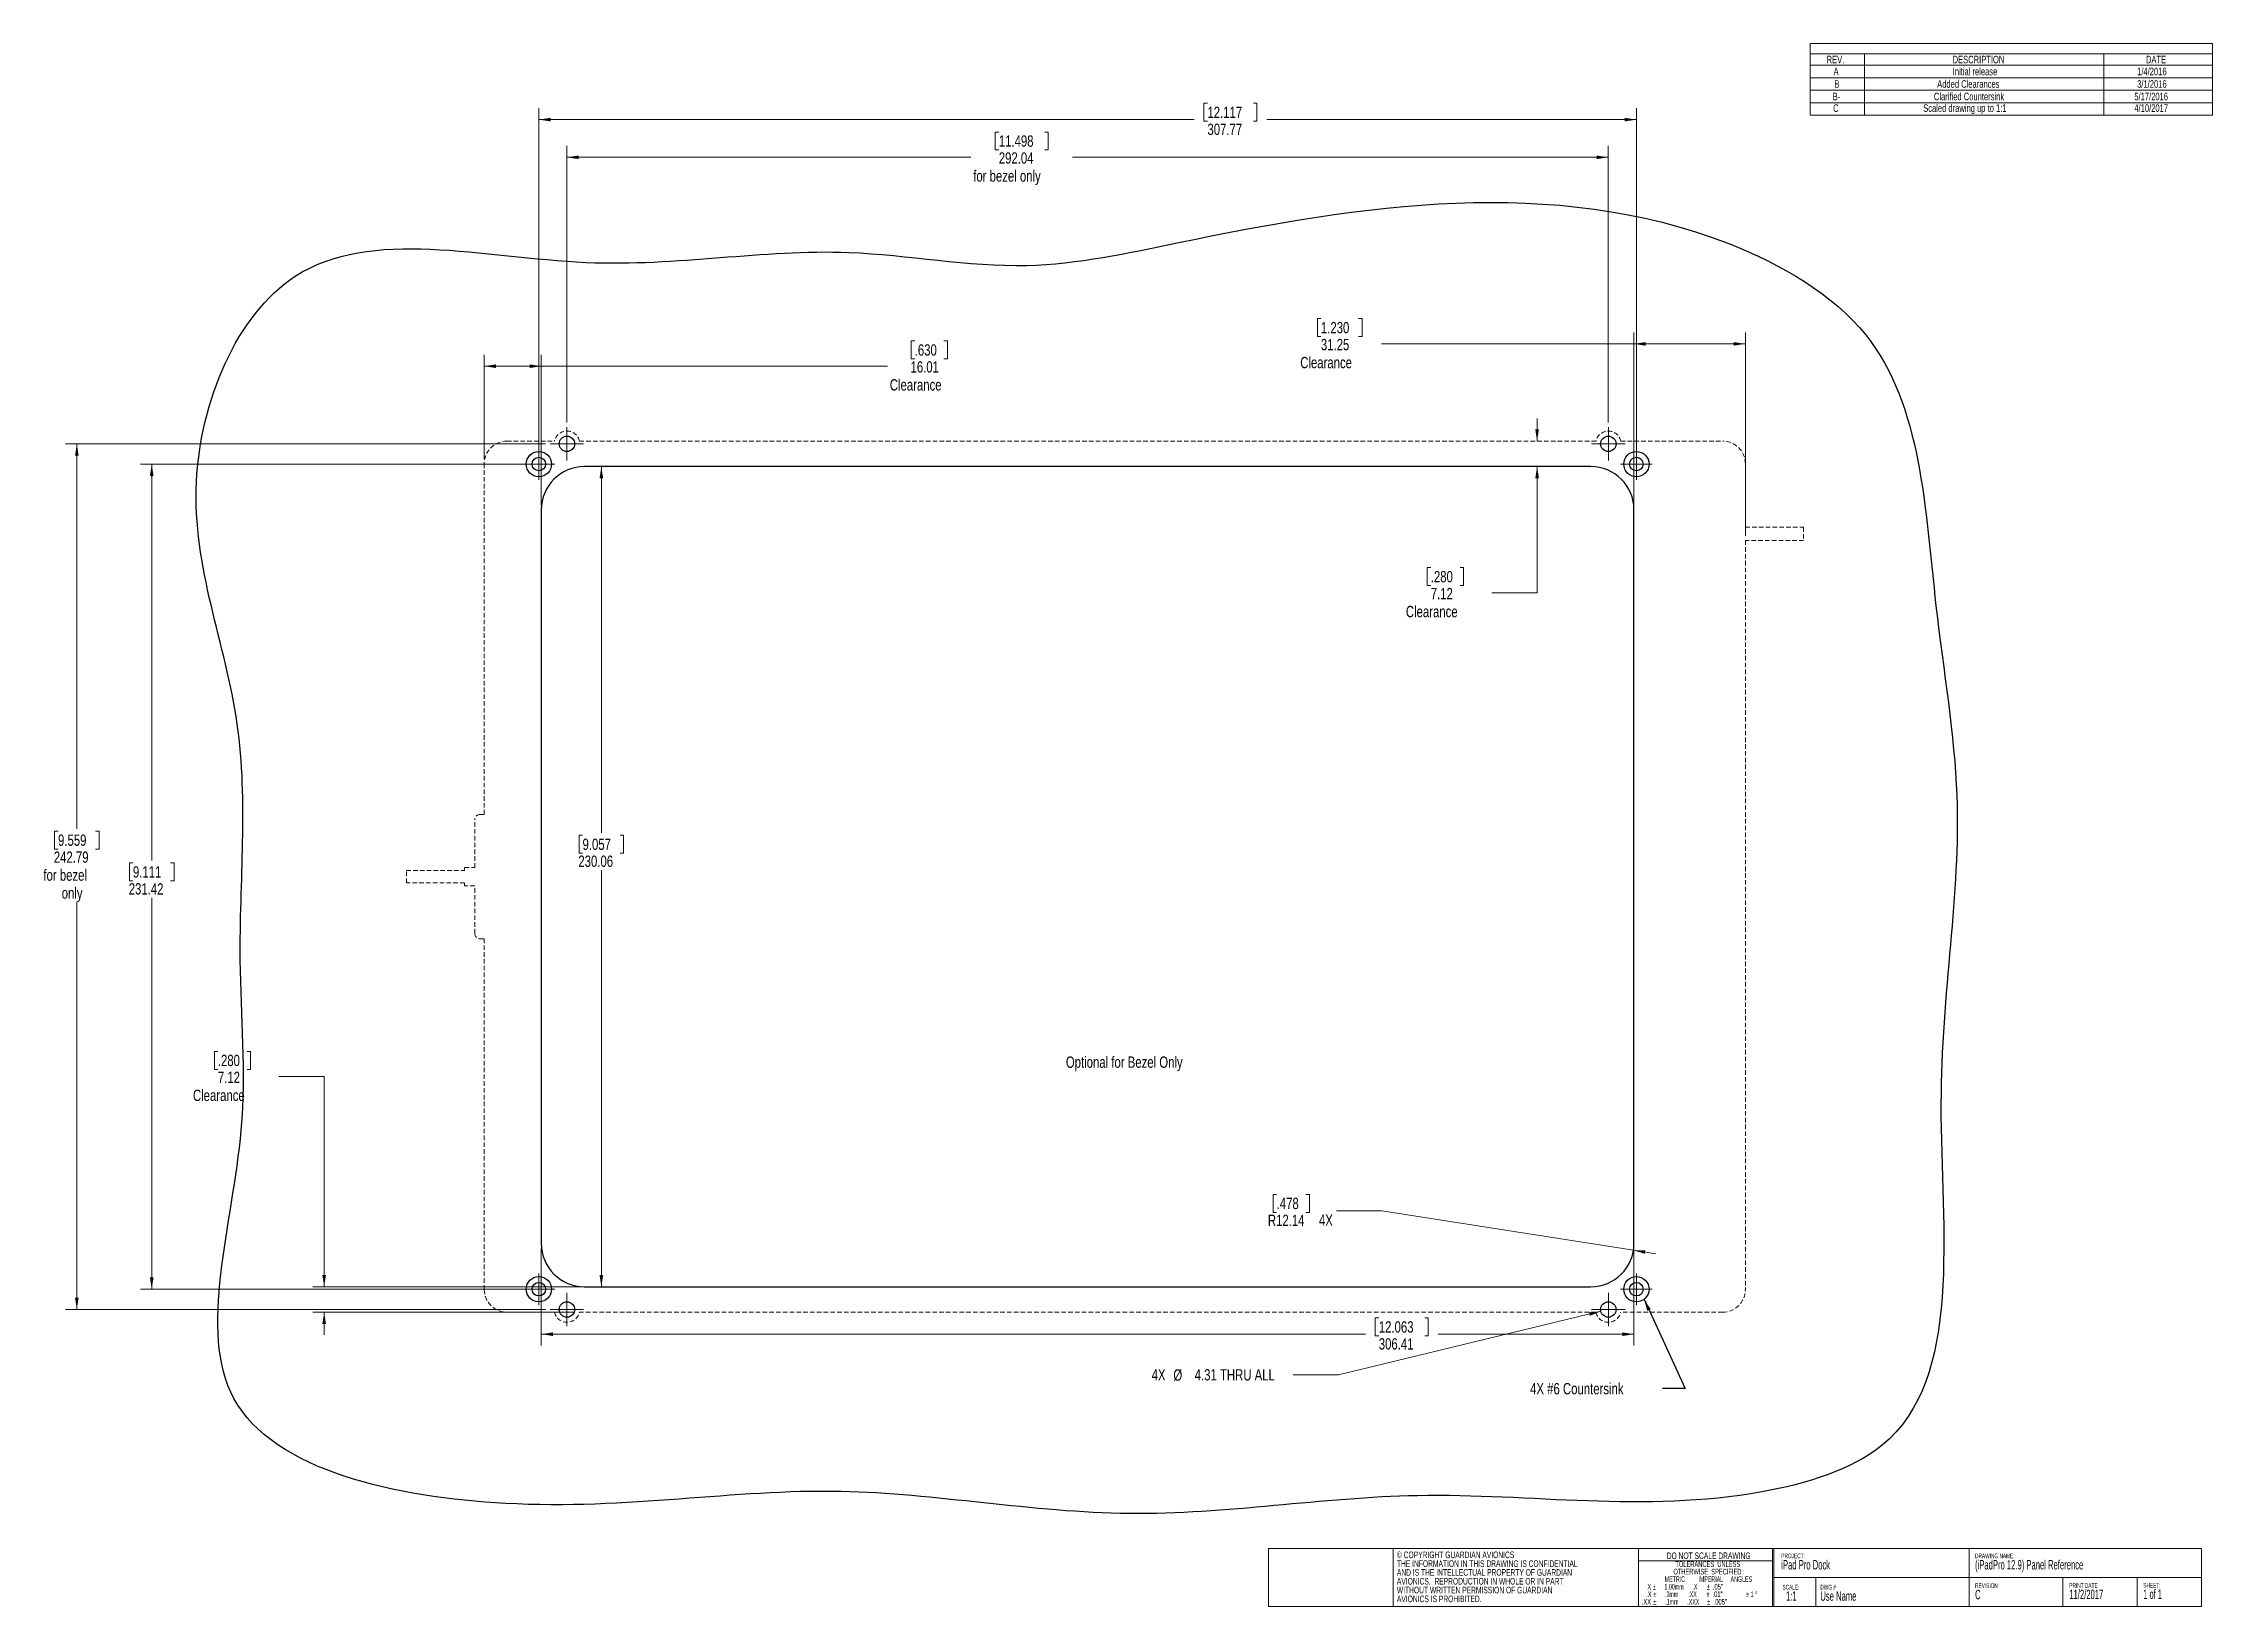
# Model space of a CAD drawing. Header units: millimetres. Extents: x 18 to 627, y 10 to 448.
import ezdxf

# ---------------------------------------------------------------- set-up
doc = ezdxf.new("R2010")
doc.units = ezdxf.units.MM
doc.linetypes.add('HIDDEN', pattern=[1.905, 1.27, -0.635])
doc.styles.add('SLDTEXTSTYLE0', font='TXT', dxfattribs={"width": 0.605})
doc.styles.add('SLDTEXTSTYLE1', font='TXT', dxfattribs={"width": 0.57})
doc.styles.add('SLDTEXTSTYLE2', font='TXT', dxfattribs={"width": 0.561765})
doc.styles.add('SLDTEXTSTYLE3', font='TXT', dxfattribs={"width": 0.56})
doc.styles.add('SLDTEXTSTYLE4', font='TXT', dxfattribs={"width": 0.5525})
doc.styles.add('SLDTEXTSTYLE5', font='TXT', dxfattribs={"width": 0.75})
doc.dimstyles.new('SLDDIMSTYLE0', dxfattribs={"dimtxt": 3.175, "dimasz": 3.302, "dimexe": 0, "dimexo": 0.0625, "dimgap": 0.79375, "dimtad": 0, "dimtih": 1, "dimtoh": 1, "dimrnd": 1e-09, "dimzin": 12, "dimdsep": 46, "dimtxsty": 'SLDTEXTSTYLE5', "dimsah": 1, "dimcen": 0.09, "dimadec": 0, "dimazin": 3, "dimtfac": 1, "dimtofl": 0, "dimtmove": 0, "dimatfit": 3, "dimfxl": 1, "dimfrac": 2, "dimtolj": 1, "dimtzin": 12, "dimarcsym": 0})
doc.dimstyles.new('SLDDIMSTYLE1', dxfattribs={"dimtxt": 3.175, "dimasz": 3.302, "dimexe": 0, "dimexo": 0.0625, "dimgap": 0.79375, "dimtad": 0, "dimtih": 1, "dimtoh": 1, "dimrnd": 1e-09, "dimzin": 12, "dimdsep": 46, "dimtxsty": 'SLDTEXTSTYLE5', "dimsah": 1, "dimcen": 0, "dimadec": 0, "dimazin": 3, "dimtfac": 1, "dimtofl": 0, "dimtmove": 0, "dimatfit": 3, "dimfxl": 1, "dimfrac": 2, "dimtolj": 1, "dimtzin": 12, "dimarcsym": 0})
doc.dimstyles.new('SLDDIMSTYLE2', dxfattribs={"dimtxt": 3.175, "dimasz": 3.302, "dimexe": 0, "dimexo": 0.0625, "dimgap": 0.79375, "dimtad": 0, "dimtih": 1, "dimtoh": 1, "dimrnd": 1e-09, "dimzin": 12, "dimdsep": 46, "dimtxsty": 'SLDTEXTSTYLE5', "dimsah": 1, "dimcen": 0, "dimadec": 0, "dimazin": 3, "dimtfac": 1, "dimtofl": 0, "dimtmove": 1, "dimatfit": 3, "dimfxl": 1, "dimfrac": 2, "dimtolj": 1, "dimtzin": 12, "dimarcsym": 0})
doc.dimstyles.new('SLDDIMSTYLE3', dxfattribs={"dimtxt": 3.175, "dimasz": 3.302, "dimexe": 0, "dimexo": 0.0625, "dimgap": 0.79375, "dimtad": 0, "dimtih": 1, "dimtoh": 1, "dimrnd": 1e-09, "dimzin": 12, "dimdsep": 46, "dimtxsty": 'SLDTEXTSTYLE5', "dimsah": 1, "dimcen": 0.09, "dimadec": 0, "dimazin": 3, "dimtfac": 1, "dimtmove": 0, "dimatfit": 0, "dimfxl": 1, "dimfrac": 2, "dimtolj": 1, "dimtzin": 12, "dimarcsym": 0})
doc.dimstyles.new('SLDDIMSTYLE4', dxfattribs={"dimtxt": 0.18, "dimasz": 3.302, "dimexe": 0, "dimexo": 0.0625, "dimgap": 0, "dimtad": 0, "dimtih": 1, "dimtoh": 1, "dimdec": 0, "dimrnd": 1e-09, "dimzin": 0, "dimdsep": 46, "dimtxsty": 'Standard', "dimsah": 1, "dimcen": 0.09, "dimadec": 0, "dimazin": 0, "dimtfac": 3.302, "dimtdec": 0, "dimtofl": 0, "dimtmove": 0, "dimatfit": 3, "dimfxl": 1, "dimfrac": 2, "dimtolj": 1, "dimtzin": 0, "dimarcsym": 0})

# ---------------------------------------------------------------- blocks, each defined once
blk = doc.blocks.new('SW_NOTE_0')
at = {"color": 0, "linetype": 'Continuous', "lineweight": 0, "attachment_point": 1, "style": 'SLDTEXTSTYLE0'}
for s, insert, char_height in [('PRINT DATE', (0, 1.71), 1.323), ('11/2/2017', (0, -0.12), 2.646)]:
    blk.add_mtext(s, dxfattribs=dict(at, insert=insert, char_height=char_height))
blk = doc.blocks.new('SW_NOTE_1')
at = {"color": 0, "linetype": 'Continuous', "lineweight": 0, "attachment_point": 1, "style": 'SLDTEXTSTYLE0'}
for s, insert, char_height in [('DRAWING NAME:', (0, 1.71), 1.3229), ('(iPadPro 12.9) Panel Reference', (0, -0.12), 2.6458)]:
    blk.add_mtext(s, dxfattribs=dict(at, insert=insert, char_height=char_height))
blk = doc.blocks.new('SW_NOTE_2')
at = {"color": 0, "linetype": 'Continuous', "lineweight": 0, "attachment_point": 1}
for s, insert, char_height, style in [('SHEET:', (0, 1.71), 1.323, 'SLDTEXTSTYLE0'), ('1 of 1', (0, -0.12), 2.646, 'SLDTEXTSTYLE1')]:
    blk.add_mtext(s, dxfattribs=dict(at, insert=insert, char_height=char_height, style=style))
blk = doc.blocks.new('SW_NOTE_3')
at = {"color": 0, "linetype": 'Continuous', "lineweight": 0, "attachment_point": 1, "style": 'SLDTEXTSTYLE0'}
for s, insert, char_height in [('REVISION', (0, 1.71), 1.323), ('C', (0, -0.12), 2.65)]:
    blk.add_mtext(s, dxfattribs=dict(at, insert=insert, char_height=char_height))
blk = doc.blocks.new('SW_NOTE_4')
at = {"color": 0, "linetype": 'Continuous', "lineweight": 0, "attachment_point": 1, "style": 'SLDTEXTSTYLE0'}
for s, insert, char_height in [('DWG #', (0, 1.71), 1.323), ('Use Name', (0, -0.12), 2.646)]:
    blk.add_mtext(s, dxfattribs=dict(at, insert=insert, char_height=char_height))
blk = doc.blocks.new('SW_NOTE_5')
at = {"color": 0, "linetype": 'Continuous', "lineweight": 0, "attachment_point": 2}
for s, insert, char_height, style in [('DO NOT SCALE DRAWING', (15.77, 2.39), 1.8521, 'SLDTEXTSTYLE0'), ('METRIC         IMPERIAL     ANGLES', (15.7, -4.3), 1.5875, 'SLDTEXTSTYLE2'), ('OTHERWISE  SPECIFIED :', (15.87, -2.19), 1.5875, 'SLDTEXTSTYLE0'), ('TOLERANCES  UNLESS', (15.53, -0.07), 1.5875, 'SLDTEXTSTYLE0'), ('.XX', (-1.69, -10.65), 1.587, 'SLDTEXTSTYLE0'), ('.X', (-0.99, -8.54), 1.587, 'SLDTEXTSTYLE0'), ('X', (-0.89, -6.42), 1.59, 'SLDTEXTSTYLE0'), ('%%p', (0.52, -6.42), 1.587, 'SLDTEXTSTYLE0'), ('%%p', (0.66, -10.65), 1.587, 'SLDTEXTSTYLE0'), ('%%p', (0.68, -8.54), 1.587, 'SLDTEXTSTYLE0'), ('1.00mm      .X', (7.99, -6.42), 1.5875, 'SLDTEXTSTYLE3'), ('.3mm       .XX', (7.98, -8.54), 1.5875, 'SLDTEXTSTYLE4'), ('.1mm      .XXX', (8.38, -10.65), 1.5875, 'SLDTEXTSTYLE3'), ('%%p', (15.58, -8.54), 1.587, 'SLDTEXTSTYLE0'), ('%%p', (15.68, -6.42), 1.587, 'SLDTEXTSTYLE0'), ('%%p', (15.75, -10.65), 1.587, 'SLDTEXTSTYLE0'), ('.01"', (18.26, -8.54), 1.587, 'SLDTEXTSTYLE0'), ('.05"', (18.36, -6.42), 1.587, 'SLDTEXTSTYLE0'), ('.005"', (19.03, -10.65), 1.587, 'SLDTEXTSTYLE0'), ('%%p', (26.67, -8.54), 1.587, 'SLDTEXTSTYLE0'), ('1', (27.96, -8.54), 1.59, 'SLDTEXTSTYLE0'), ('%%d', (29.12, -8.54), 1.587, 'SLDTEXTSTYLE0')]:
    blk.add_mtext(s, dxfattribs=dict(at, insert=insert, char_height=char_height, style=style))
blk = doc.blocks.new('SW_NOTE_6')
at = {"color": 0, "linetype": 'Continuous', "lineweight": 0, "attachment_point": 1, "style": 'SLDTEXTSTYLE0'}
for s, insert, char_height in [('SCALE:', (0, 1.71), 1.323), ('1:1', (0.99, -0.12), 2.646)]:
    blk.add_mtext(s, dxfattribs=dict(at, insert=insert, char_height=char_height))
blk = doc.blocks.new('SW_NOTE_7')
at = {"color": 0, "linetype": 'Continuous', "lineweight": 0, "attachment_point": 1, "style": 'SLDTEXTSTYLE0'}
for s, insert, char_height in [('PROJECT:', (0, 1.71), 1.323), ('iPad Pro Dock', (0, -0.12), 2.6458)]:
    blk.add_mtext(s, dxfattribs=dict(at, insert=insert, char_height=char_height))
blk = doc.blocks.new('SW_NOTE_8')
at = {"color": 0, "linetype": 'Continuous', "lineweight": 0, "char_height": 1.8521, "attachment_point": 1, "style": 'SLDTEXTSTYLE0'}
for s, insert in [('© COPYRIGHT GUARDIAN AVIONICS', (0, 2.39)), ('AND IS THE INTELLECTUAL PROPERTY OF GUARDIAN', (0, -2.55)), ('AVIONICS.  REPRODUCTION IN WHOLE OR IN PART', (0, -5.02)), ('THE INFORMATION IN THIS DRAWING IS CONFIDENTIAL', (0, -0.08)), ('AVIONICS IS PROHIBITED.', (0, -9.96)), ('WITHOUT WRITTEN PERMISSION OF GUARDIAN', (0, -7.49))]:
    blk.add_mtext(s, dxfattribs=dict(at, insert=insert))
blk = doc.blocks.new('SW_TABLEANNOTATION_0')
at = {"color": 0, "linetype": 'Continuous', "lineweight": 18}
for p, q in [((0, 0), (0, -20.16)), ((112.87, 0), (0, 0)), ((112.87, -20.16), (112.87, 0)), ((0, -2.95), (112.87, -2.95)), ((15.24, -2.95), (15.24, -6.13)), ((82.39, -2.95), (82.39, -6.13)), ((0, -6.13), (112.87, -6.13)), ((0, -9.63), (112.87, -9.63)), ((15.24, -6.13), (15.24, -20.16)), ((82.39, -6.13), (82.39, -20.16)), ((0, -13.14), (112.87, -13.14)), ((0, -16.65), (112.87, -16.65)), ((0, -20.16), (112.87, -20.16))]:
    blk.add_line(p, q, dxfattribs=at)
at = {"color": 0, "linetype": 'Continuous', "lineweight": 18, "attachment_point": 1, "style": 'SLDTEXTSTYLE5'}
for s, insert, char_height in [('REV.', (4.63, -3.48), 2.117), ('DESCRIPTION', (39.96, -3.48), 2.1167), ('DATE', (94.18, -3.48), 2.117), ('A', (6.58, -6.82), 2.12), ('B', (6.81, -10.33), 2.12), ('Added Clearances', (35.63, -10.33), 2.1167), ('Initial release', (39.99, -6.82), 2.1167), ('3/1/2016', (91.71, -10.33), 2.117), ('1/4/2016', (91.71, -6.82), 2.117), ('B-', (6.34, -13.84), 2.117), ('C', (6.47, -17.09), 2.12), ('Scaled drawing up to 1:1', (31.71, -17.09), 2.1167), ('Clarified Countersink', (34.71, -13.84), 2.1167), ('4/10/2017', (90.92, -17.09), 2.117), ('5/17/2016', (90.92, -13.84), 2.117)]:
    blk.add_mtext(s, dxfattribs=dict(at, insert=insert, char_height=char_height))
blk = doc.blocks.new('_D')
at = {"color": 7, "linetype": 'Continuous', "lineweight": 18}
for p, q in [((158.03, 110.43), (158.03, 83.08)), ((464.44, 110.43), (464.44, 83.08)), ((158.03, 86.26), (389.12, 86.26)), ((392.88, 90.83), (391.91, 90.83)), ((391.91, 90.83), (391.91, 85.79)), ((391.91, 85.79), (392.88, 85.79)), ((405.78, 90.83), (406.75, 90.83)), ((406.75, 85.79), (405.78, 85.79)), ((406.75, 90.83), (406.75, 85.79)), ((464.44, 86.26), (409.53, 86.26))]:
    blk.add_line(p, q, dxfattribs=at)
for points in [[(158.03, 86.26), (161.33, 85.75), (161.33, 86.77)], [(464.44, 86.26), (461.14, 86.77), (461.14, 85.75)]]:
    blk.add_solid(points, dxfattribs=at)
at = {"color": 7, "linetype": 'Continuous', "lineweight": 18, "char_height": 3.175, "attachment_point": 1, "style": 'SLDTEXTSTYLE5'}
for s, insert in [('306.41', (392.88, 85.13)), ('12.063', (392.88, 89.88))]:
    blk.add_mtext(s, dxfattribs=dict(at, insert=insert))
blk = doc.blocks.new('_D_1')
at = {"color": 7, "linetype": 'Continuous', "lineweight": 18}
for p, q in [((174.87, 329.61), (174.87, 226.84)), ((169.59, 226.19), (168.62, 226.19)), ((168.62, 226.19), (168.62, 221.15)), ((180.15, 226.19), (181.11, 226.19)), ((181.11, 226.19), (181.11, 221.15)), ((168.62, 221.15), (169.59, 221.15)), ((181.11, 221.15), (180.15, 221.15)), ((174.87, 99.55), (174.87, 216.4))]:
    blk.add_line(p, q, dxfattribs=at)
for points in [[(174.87, 329.61), (174.36, 326.31), (175.38, 326.31)], [(174.87, 99.55), (175.38, 102.86), (174.36, 102.86)]]:
    blk.add_solid(points, dxfattribs=at)
at = {"color": 7, "linetype": 'Continuous', "lineweight": 18, "char_height": 3.175, "attachment_point": 1, "style": 'SLDTEXTSTYLE5'}
for s, insert in [('9.057', (169.59, 225.25)), ('230.06', (168.42, 220.5))]:
    blk.add_mtext(s, dxfattribs=dict(at, insert=insert))
blk = doc.blocks.new('_D_2')
at = {"color": 7, "linetype": 'Continuous', "lineweight": 18}
for p, q in [((455.16, 92.68), (381.57, 74.85)), ((381.57, 74.85), (368.87, 74.85))]:
    blk.add_line(p, q, dxfattribs=at)
blk.add_solid([(455.16, 92.68), (451.83, 92.4), (452.07, 91.41)], dxfattribs=at)
at = {"color": 7, "linetype": 'Continuous', "lineweight": 18, "char_height": 3.175, "attachment_point": 1, "style": 'SLDTEXTSTYLE5'}
for s, insert in [('4X', (329.18, 76.45)), ('%%c', (335.28, 76.4)), ('4.31 THRU ALL', (341.26, 76.45))]:
    blk.add_mtext(s, dxfattribs=dict(at, insert=insert))
blk = doc.blocks.new('_D_3')
at = {"color": 7, "linetype": 'Continuous', "lineweight": 18}
for p, q in [((364.24, 125.47), (363.28, 125.47)), ((363.28, 125.47), (363.28, 120.43)), ((372.45, 125.47), (373.42, 125.47)), ((373.42, 125.47), (373.42, 120.43)), ((363.28, 120.43), (364.24, 120.43)), ((373.42, 120.43), (372.45, 120.43)), ((393.71, 120.9), (381.01, 120.9)), ((464.29, 109.81), (393.71, 120.9)), ((464.29, 109.81), (470.56, 108.83))]:
    blk.add_line(p, q, dxfattribs=at)
blk.add_solid([(464.29, 109.81), (467.47, 108.8), (467.63, 109.8)], dxfattribs=at)
at = {"color": 7, "linetype": 'Continuous', "lineweight": 18, "char_height": 3.175, "attachment_point": 1, "style": 'SLDTEXTSTYLE5'}
for s, insert in [('.478', (364.24, 124.53)), ('R12.14', (361.78, 119.78)), ('4X', (376.1, 119.83))]:
    blk.add_mtext(s, dxfattribs=dict(at, insert=insert))
blk = doc.blocks.new('_D_4')
at = {"color": 7, "linetype": 'Continuous', "lineweight": 18}
for p, q in [((156.08, 330.29), (45.6, 330.29)), ((48.78, 330.29), (48.78, 219.1)), ((43.5, 218.45), (42.53, 218.45)), ((42.53, 218.45), (42.53, 213.41)), ((42.53, 213.41), (43.5, 213.41)), ((54.06, 218.45), (55.03, 218.45)), ((55.03, 213.41), (54.06, 213.41)), ((55.03, 218.45), (55.03, 213.41)), ((48.78, 98.87), (48.78, 208.66)), ((156.08, 98.87), (45.6, 98.87))]:
    blk.add_line(p, q, dxfattribs=at)
for points in [[(48.78, 330.29), (48.27, 326.99), (49.29, 326.99)], [(48.78, 98.87), (49.29, 102.17), (48.27, 102.17)]]:
    blk.add_solid(points, dxfattribs=at)
at = {"color": 7, "linetype": 'Continuous', "lineweight": 18, "char_height": 3.175, "attachment_point": 1, "style": 'SLDTEXTSTYLE5'}
for s, insert in [('9.111', (43.5, 217.5)), ('231.42', (42.33, 212.75))]:
    blk.add_mtext(s, dxfattribs=dict(at, insert=insert))
blk = doc.blocks.new('_D_5')
at = {"color": 7, "linetype": 'Continuous', "lineweight": 18}
for p, q in [((159.25, 335.98), (24.6, 335.98)), ((27.78, 335.98), (27.78, 227.99)), ((22.5, 227.35), (21.53, 227.35)), ((21.53, 227.35), (21.53, 222.31)), ((33.05, 227.35), (34.02, 227.35)), ((34.02, 227.35), (34.02, 222.31)), ((21.53, 222.31), (22.5, 222.31)), ((34.02, 222.31), (33.05, 222.31)), ((27.78, 93.19), (27.78, 207.48)), ((159.25, 93.19), (24.6, 93.19))]:
    blk.add_line(p, q, dxfattribs=at)
for points in [[(27.78, 335.98), (27.27, 332.68), (28.28, 332.68)], [(27.78, 93.19), (28.28, 96.49), (27.27, 96.49)]]:
    blk.add_solid(points, dxfattribs=at)
at = {"color": 7, "linetype": 'Continuous', "lineweight": 18, "char_height": 3.175, "attachment_point": 1, "style": 'SLDTEXTSTYLE5'}
for s, insert in [('9.559', (22.5, 226.4)), ('242.79', (21.32, 221.65)), ('for bezel', (18.4, 216.61)), ('only', (23.54, 211.57))]:
    blk.add_mtext(s, dxfattribs=dict(at, insert=insert))
blk = doc.blocks.new('_D_6')
at = {"color": 7, "linetype": 'Continuous', "lineweight": 18}
for p, q in [((157.35, 331.56), (157.35, 430.08)), ((157.35, 426.91), (341.08, 426.91)), ((344.83, 431.48), (343.86, 431.48)), ((343.86, 431.48), (343.86, 426.44)), ((343.86, 426.44), (344.83, 426.44)), ((357.74, 431.48), (358.7, 431.48)), ((358.7, 426.44), (357.74, 426.44)), ((358.7, 431.48), (358.7, 426.44)), ((465.12, 426.91), (361.49, 426.91)), ((465.12, 331.56), (465.12, 430.08))]:
    blk.add_line(p, q, dxfattribs=at)
for points in [[(157.35, 426.91), (160.65, 426.4), (160.65, 427.42)], [(465.12, 426.91), (461.82, 427.42), (461.82, 426.4)]]:
    blk.add_solid(points, dxfattribs=at)
at = {"color": 7, "linetype": 'Continuous', "lineweight": 18, "char_height": 3.175, "attachment_point": 1, "style": 'SLDTEXTSTYLE5'}
for s, insert in [('307.77', (344.83, 425.78)), ('12.117', (344.83, 430.53))]:
    blk.add_mtext(s, dxfattribs=dict(at, insert=insert))
blk = doc.blocks.new('_D_7')
at = {"color": 7, "linetype": 'Continuous', "lineweight": 18}
for p, q in [((286.32, 423.43), (285.35, 423.43)), ((285.35, 423.43), (285.35, 418.39)), ((299.22, 423.43), (300.19, 423.43)), ((300.19, 423.43), (300.19, 418.39)), ((165.21, 341.94), (165.21, 419.51)), ((165.21, 416.33), (278.51, 416.33)), ((285.35, 418.39), (286.32, 418.39)), ((300.19, 418.39), (299.22, 418.39)), ((457.25, 416.33), (307.03, 416.33)), ((457.25, 341.94), (457.25, 419.51))]:
    blk.add_line(p, q, dxfattribs=at)
for points in [[(165.21, 416.33), (168.52, 415.83), (168.52, 416.84)], [(457.25, 416.33), (453.95, 416.84), (453.95, 415.83)]]:
    blk.add_solid(points, dxfattribs=at)
at = {"color": 7, "linetype": 'Continuous', "lineweight": 18, "char_height": 3.175, "attachment_point": 1, "style": 'SLDTEXTSTYLE5'}
for s, insert in [('11.498', (286.32, 422.48)), ('292.04', (286.32, 417.73)), ('for bezel only', (279.15, 412.69))]:
    blk.add_mtext(s, dxfattribs=dict(at, insert=insert))
blk = doc.blocks.new('_D_8')
at = {"color": 7, "linetype": 'Continuous', "lineweight": 18}
for p, q in [((376.65, 371.1), (375.69, 371.1)), ((375.69, 371.1), (375.69, 366.06)), ((387.21, 371.1), (388.18, 371.1)), ((388.18, 371.1), (388.18, 366.06)), ((375.69, 366.06), (376.65, 366.06)), ((388.18, 366.06), (387.21, 366.06)), ((464.44, 318.74), (464.44, 367.18)), ((495.69, 310.13), (495.69, 367.18)), ((464.44, 364.01), (393.66, 364.01)), ((495.69, 364.01), (464.44, 364.01))]:
    blk.add_line(p, q, dxfattribs=at)
for points in [[(464.44, 364.01), (467.74, 363.5), (467.74, 364.51)], [(495.69, 364.01), (492.38, 364.51), (492.38, 363.5)]]:
    blk.add_solid(points, dxfattribs=at)
at = {"color": 7, "linetype": 'Continuous', "lineweight": 18, "char_height": 3.175, "attachment_point": 1, "style": 'SLDTEXTSTYLE5'}
for s, insert in [('31.25', (376.65, 365.4)), ('1.230', (376.65, 370.15)), ('Clearance', (370.85, 360.36))]:
    blk.add_mtext(s, dxfattribs=dict(at, insert=insert))
blk = doc.blocks.new('_D_9')
at = {"color": 7, "linetype": 'Continuous', "lineweight": 18}
for p, q in [((142.02, 331.65), (142.02, 360.92)), ((158.03, 318.74), (158.03, 360.92)), ((262.74, 364.84), (261.77, 364.84)), ((261.77, 364.84), (261.77, 359.8)), ((261.77, 359.8), (262.74, 359.8)), ((270.95, 364.84), (271.92, 364.84)), ((271.92, 359.8), (270.95, 359.8)), ((271.92, 364.84), (271.92, 359.8)), ((142.02, 357.75), (158.03, 357.75)), ((158.03, 357.75), (255.12, 357.75))]:
    blk.add_line(p, q, dxfattribs=at)
for points in [[(142.02, 357.75), (145.32, 357.24), (145.32, 358.25)], [(158.03, 357.75), (154.73, 358.25), (154.73, 357.24)]]:
    blk.add_solid(points, dxfattribs=at)
at = {"color": 7, "linetype": 'Continuous', "lineweight": 18, "char_height": 3.175, "attachment_point": 1, "style": 'SLDTEXTSTYLE5'}
for s, insert in [('16.01', (261.57, 359.14)), ('.630', (262.74, 363.89)), ('Clearance', (255.76, 354.1))]:
    blk.add_mtext(s, dxfattribs=dict(at, insert=insert))
blk = doc.blocks.new('_D_10')
at = {"color": 7, "linetype": 'Continuous', "lineweight": 18}
for p, q in [((67.32, 165.58), (66.35, 165.58)), ((66.35, 165.58), (66.35, 160.54)), ((75.53, 165.58), (76.49, 165.58)), ((76.49, 165.58), (76.49, 160.54)), ((66.35, 160.54), (67.32, 160.54)), ((76.49, 160.54), (75.53, 160.54)), ((84.44, 158.49), (97.14, 158.49)), ((97.14, 158.49), (97.14, 99.55)), ((168.9, 99.55), (93.96, 99.55)), ((167.45, 92.44), (93.96, 92.44)), ((97.14, 92.44), (97.14, 86.09))]:
    blk.add_line(p, q, dxfattribs=at)
for points in [[(97.14, 99.55), (97.64, 102.86), (96.63, 102.86)], [(97.14, 92.44), (96.63, 89.13), (97.64, 89.13)]]:
    blk.add_solid(points, dxfattribs=at)
at = {"color": 7, "linetype": 'Continuous', "lineweight": 18, "char_height": 3.175, "attachment_point": 1, "style": 'SLDTEXTSTYLE5'}
for s, insert in [('.280', (67.32, 164.63)), ('7.12', (67.32, 159.88)), ('Clearance', (60.34, 154.84))]:
    blk.add_mtext(s, dxfattribs=dict(at, insert=insert))
blk = doc.blocks.new('_D_11')
at = {"color": 7, "linetype": 'Continuous', "lineweight": 18}
for p, q in [((437.28, 336.73), (437.28, 343.08)), ((437.28, 294.16), (437.28, 329.61)), ((407.46, 301.25), (406.49, 301.25)), ((406.49, 301.25), (406.49, 296.21)), ((415.67, 301.25), (416.64, 301.25)), ((416.64, 301.25), (416.64, 296.21)), ((406.49, 296.21), (407.46, 296.21)), ((416.64, 296.21), (415.67, 296.21)), ((424.58, 294.16), (437.28, 294.16))]:
    blk.add_line(p, q, dxfattribs=at)
for points in [[(437.28, 336.73), (437.79, 340.03), (436.77, 340.03)], [(437.28, 329.61), (436.77, 326.31), (437.79, 326.31)]]:
    blk.add_solid(points, dxfattribs=at)
at = {"color": 7, "linetype": 'Continuous', "lineweight": 18, "char_height": 3.175, "attachment_point": 1, "style": 'SLDTEXTSTYLE5'}
for s, insert in [('.280', (407.46, 300.31)), ('7.12', (407.46, 295.56)), ('Clearance', (400.48, 290.52))]:
    blk.add_mtext(s, dxfattribs=dict(at, insert=insert))
blk = doc.blocks.new('SW_CENTERMARKSYMBOL_0')
at = {"color": 0, "linetype": 'Continuous', "lineweight": 0}
for p, q in [((-2.54, 0), (-4.43865, 0)), ((0, 0), (-2.54, 0)), ((0, 2.54), (0, 4.43865)), ((0, 0), (0, 2.54)), ((0, 0), (0, -2.54)), ((0, 0), (2.54, 0)), ((2.54, 0), (4.43865, 0)), ((0, -2.54), (0, -4.43865))]:
    blk.add_line(p, q, dxfattribs=at)
blk = doc.blocks.new('SW_CENTERMARKSYMBOL_1')
at = {"color": 0, "linetype": 'Continuous', "lineweight": 0}
for p, q in [((-2.54, 0), (-4.43865, 0)), ((0, 0), (-2.54, 0)), ((0, 2.54), (0, 4.43865)), ((0, 0), (0, 2.54)), ((0, 0), (0, -2.54)), ((0, 0), (2.54, 0)), ((2.54, 0), (4.43865, 0)), ((0, -2.54), (0, -4.43865))]:
    blk.add_line(p, q, dxfattribs=at)
blk = doc.blocks.new('SW_CENTERMARKSYMBOL_2')
at = {"color": 0, "linetype": 'Continuous', "lineweight": 0}
for p, q in [((-2.54, 0), (-4.43865, 0)), ((0, 0), (-2.54, 0)), ((0, 2.54), (0, 4.43865)), ((0, 0), (0, 2.54)), ((0, 0), (0, -2.54)), ((0, 0), (2.54, 0)), ((2.54, 0), (4.43865, 0)), ((0, -2.54), (0, -4.43865))]:
    blk.add_line(p, q, dxfattribs=at)
blk = doc.blocks.new('SW_CENTERMARKSYMBOL_3')
at = {"color": 0, "linetype": 'Continuous', "lineweight": 0}
for p, q in [((-2.54, 0), (-4.43865, 0)), ((0, 0), (-2.54, 0)), ((0, 2.54), (0, 4.43865)), ((0, 0), (0, 2.54)), ((0, 0), (0, -2.54)), ((0, 0), (2.54, 0)), ((2.54, 0), (4.43865, 0)), ((0, -2.54), (0, -4.43865))]:
    blk.add_line(p, q, dxfattribs=at)
blk = doc.blocks.new('SW_CENTERMARKSYMBOL_4')
at = {"color": 0, "linetype": 'Continuous', "lineweight": 0}
for p, q in [((-2.54, 0), (-4.69265, 0)), ((0, 0), (-2.54, 0)), ((0, 2.54), (0, 4.69265)), ((0, 0), (0, 2.54)), ((0, 0), (0, -2.54)), ((0, 0), (2.54, 0)), ((2.54, 0), (4.69265, 0)), ((0, -2.54), (0, -4.69265))]:
    blk.add_line(p, q, dxfattribs=at)
blk = doc.blocks.new('SW_CENTERMARKSYMBOL_5')
at = {"color": 0, "linetype": 'Continuous', "lineweight": 0}
for p, q in [((-2.54, 0), (-4.69265, 0)), ((0, 0), (-2.54, 0)), ((0, 2.54), (0, 4.69265)), ((0, 0), (0, 2.54)), ((0, 0), (0, -2.54)), ((0, 0), (2.54, 0)), ((2.54, 0), (4.69265, 0)), ((0, -2.54), (0, -4.69265))]:
    blk.add_line(p, q, dxfattribs=at)
blk = doc.blocks.new('SW_CENTERMARKSYMBOL_6')
at = {"color": 0, "linetype": 'Continuous', "lineweight": 0}
for p, q in [((-2.54, 0), (-4.69265, 0)), ((0, 0), (-2.54, 0)), ((0, 2.54), (0, 4.69265)), ((0, 0), (0, 2.54)), ((0, 0), (0, -2.54)), ((0, 0), (2.54, 0)), ((2.54, 0), (4.69265, 0)), ((0, -2.54), (0, -4.69265))]:
    blk.add_line(p, q, dxfattribs=at)
blk = doc.blocks.new('SW_CENTERMARKSYMBOL_7')
at = {"color": 0, "linetype": 'Continuous', "lineweight": 0}
for p, q in [((-2.54, 0), (-4.69265, 0)), ((0, 0), (-2.54, 0)), ((0, 2.54), (0, 4.69265)), ((0, 0), (0, 2.54)), ((0, 0), (0, -2.54)), ((0, 0), (2.54, 0)), ((2.54, 0), (4.69265, 0)), ((0, -2.54), (0, -4.69265))]:
    blk.add_line(p, q, dxfattribs=at)

msp = doc.modelspace()

# ---------------------------------------------------------------- linework, layer by layer
at = {"color": 7, "linetype": 'HIDDEN', "lineweight": 18}
for p, q in [((148.371, 336.729), (161.704, 336.729)), ((168.724, 336.729), (453.744, 336.729)), ((460.764, 336.729), (489.337, 336.729)), ((142.022, 232.035), (142.022, 330.38)), ((495.686, 330.38), (495.686, 312.573)), ((495.686, 312.573), (512.009, 312.573)), ((512.009, 312.573), (512.009, 308.863)), ((512.009, 308.863), (495.686, 308.863)), ((495.686, 308.863), (495.686, 98.786)), ((140.87, 232.035), (142.022, 232.035)), ((139.372, 217.123), (139.372, 230.532)), ((120.196, 212.833), (120.196, 216.333)), ((120.196, 216.333), (136.519, 216.333)), ((136.519, 216.333), (136.519, 217.123)), ((136.519, 217.123), (139.372, 217.123)), ((136.519, 212.833), (120.196, 212.833)), ((136.519, 212.043), (136.519, 212.833)), ((139.372, 212.043), (136.519, 212.043)), ((139.372, 198.633), (139.372, 212.043)), ((142.022, 197.13), (140.87, 197.13)), ((142.022, 98.786), (142.022, 197.13)), ((161.704, 92.437), (148.371, 92.437)), ((453.744, 92.437), (168.724, 92.437)), ((489.337, 92.437), (460.764, 92.437))]:
    msp.add_line(p, q, dxfattribs=at)
at = {"color": 7, "linetype": 'Continuous', "lineweight": 25}
for p, q in [((452.294, 329.611), (170.174, 329.611)), ((158.03, 317.467), (158.03, 111.699)), ((464.438, 111.699), (464.438, 317.467)), ((170.174, 99.555), (452.294, 99.555))]:
    msp.add_line(p, q, dxfattribs=at)
at = {"color": 7, "linetype": 'Continuous', "lineweight": 18}
for p, q in [((361.99, 26.112), (361.99, 9.853)), ((361.99, 26.112), (623.61, 26.112)), ((396.942, 26.112), (396.942, 9.853)), ((465.68, 26.112), (465.68, 9.853)), ((503.279, 26.112), (503.279, 9.853)), ((503.676, 26.112), (503.676, 9.853)), ((558.409, 26.112), (558.409, 17.983)), ((623.61, 9.853), (623.61, 26.112)), ((503.279, 22.741), (465.68, 22.741)), ((503.676, 17.983), (532.195, 17.983)), ((515.413, 17.983), (515.413, 9.853)), ((532.195, 17.983), (623.61, 17.983)), ((558.409, 9.853), (558.409, 17.983)), ((584.745, 17.983), (584.745, 9.853)), ((605.544, 17.983), (605.544, 9.853)), ((623.61, 9.853), (361.99, 9.853))]:
    msp.add_line(p, q, dxfattribs=at)
at = {"color": 7, "linetype": 'Continuous', "lineweight": 25}
for centre, radius in [((165.214, 335.978), 2.153), ((457.254, 335.978), 2.153), ((157.347, 330.294), 3.543), ((157.347, 330.294), 1.899), ((465.121, 330.294), 3.543), ((465.121, 330.294), 1.899), ((157.347, 98.872), 3.543), ((157.347, 98.872), 1.899), ((465.121, 98.872), 3.543), ((465.121, 98.872), 1.899), ((165.214, 93.188), 2.153), ((457.254, 93.188), 2.153)]:
    msp.add_circle(centre, radius, dxfattribs=at)
at = {"color": 7, "linetype": 'HIDDEN', "lineweight": 18}
for centre, start, end in [((165.214, 335.978), 12.077147, 167.922853), ((457.254, 335.978), 12.077147, 167.922853), ((165.214, 93.188), 192.077147, 347.922853), ((457.254, 93.188), 192.077147, 347.922853)]:
    msp.add_arc(centre, 3.589, start, end, dxfattribs=at)
at = {"color": 7, "linetype": 'Continuous', "lineweight": 25}
for centre, start, end in [((170.174, 317.467), 90, 180), ((452.294, 317.467), 0, 90), ((170.174, 111.699), 180, 270), ((452.294, 111.699), 270, 0)]:
    msp.add_arc(centre, 12.144, start, end, dxfattribs=at)
at = {"color": 7, "linetype": 'HIDDEN', "lineweight": 18}
for centre, major_axis, ratio, start_param, end_param in [((148.373, 330.378), (-4.491, 4.491), 0.9996955, 5.4979394, 7.0684312), ((489.335, 330.378), (4.491, 4.491), 0.9996955, 5.4979394, 7.0684312), ((140.872, 230.53), (-0.295, 1.477), 0.9960441, 6.0870179, 7.6562931), ((140.872, 198.636), (0.295, 1.477), 0.9960441, 1.7684848, 3.3377601), ((148.373, 98.788), (-4.491, -4.491), 0.9996955, 5.4979394, 7.0684312), ((489.335, 98.788), (4.491, -4.491), 0.9996955, 5.4979394, 7.0684312)]:
    msp.add_ellipse(centre, major_axis=major_axis, ratio=ratio, start_param=start_param, end_param=end_param, dxfattribs=at)
at = {"color": 7, "linetype": 'Continuous', "lineweight": 25}
msp.add_open_spline([(294.182, 386.033), (277.632, 385.642), (235.936, 393.941), (170.528, 380.318), (85.312, 403.513), (51.542, 321.172), (78.504, 259.368), (71.572, 196.638), (77.856, 136.109), (50.818, 54.576), (157.908, 31.891), (236.459, 47.798), (323.125, 30.892), (409.191, 46.187), (478.86, 33.98), (559.474, 58.483), (544.552, 152.205), (559.374, 226.131), (546.673, 297.711), (544.646, 364.012), (457.743, 413.944), (372.854, 400.647), (308.45, 386.37), (294.182, 386.033)], degree=3, knots=[0, 0, 0, 0, 0.0320862, 0.0794971, 0.1319448, 0.1729668, 0.2172306, 0.2597841, 0.2903563, 0.3387163, 0.391146, 0.4516123, 0.5036995, 0.555646, 0.617685, 0.6408922, 0.7031956, 0.7588703, 0.7932234, 0.8436438, 0.8732957, 0.972339, 1, 1, 1, 1], dxfattribs=at)

# ---------------------------------------------------------------- block references
at = {"color": 7, "linetype": 'Continuous', "lineweight": 18}
msp.add_blockref('SW_TABLEANNOTATION_0', (513.839, 448.288), dxfattribs=at)
at = {"color": 7, "linetype": 'Continuous', "lineweight": 0}
for name, p in [('SW_CENTERMARKSYMBOL_6', (165.214, 335.978)), ('SW_CENTERMARKSYMBOL_5', (457.254, 335.978)), ('SW_CENTERMARKSYMBOL_0', (157.347, 330.294)), ('SW_CENTERMARKSYMBOL_3', (465.121, 330.294)), ('SW_CENTERMARKSYMBOL_1', (157.347, 98.872)), ('SW_CENTERMARKSYMBOL_7', (165.214, 93.188)), ('SW_CENTERMARKSYMBOL_4', (457.254, 93.188)), ('SW_CENTERMARKSYMBOL_2', (465.121, 98.872)), ('SW_NOTE_8', (397.966, 22.915)), ('SW_NOTE_5', (469.621, 22.65)), ('SW_NOTE_7', (505.757, 23.035)), ('SW_NOTE_1', (560.101, 23.035)), ('SW_NOTE_6', (506.092, 14.262)), ('SW_NOTE_4', (516.704, 14.262)), ('SW_NOTE_3', (560.101, 14.676)), ('SW_NOTE_0', (586.53, 14.731)), ('SW_NOTE_2', (607.276, 14.782))]:
    msp.add_blockref(name, p, dxfattribs=at)

# ---------------------------------------------------------------- texts
at = {"color": 7, "linetype": 'Continuous', "lineweight": 0, "char_height": 3.175, "attachment_point": 1, "style": 'SLDTEXTSTYLE5'}
for s, insert in [('Optional for Bezel Only', (305.133, 164.149)), ('4X #6 Countersink', (435.32, 72.567))]:
    msp.add_mtext(s, dxfattribs=dict(at, insert=insert))

# ---------------------------------------------------------------- dimensions: what is measured, and where the dimension line sits
at = {"color": 7, "linetype": 'Continuous', "lineweight": 18}
for base, p1, p2, picture, middle in [((465.121, 426.908), (157.347, 330.294), (465.121, 330.294), '_D_6', (351.284, 426.908)), ((464.438, 86.257), (158.03, 111.699), (464.438, 111.699), '_D', (399.327, 86.257))]:
    dim = msp.add_linear_dim(base=base, p1=p1, p2=p2, dimstyle='SLDDIMSTYLE0', dxfattribs=at)
    dim.commit()
    dim.dimension.update_dxf_attribs({"geometry": picture, "text_midpoint": middle, "dimtype": 160})
for base, p1, p2, text, picture, middle in [((457.254, 416.335), (165.214, 340.67), (457.254, 340.67), '<>\\Pfor bezel only', '_D_7', (292.768, 416.335)), ((495.686, 364.005), (464.438, 317.467), (495.686, 308.863), '<>\\PClearance', '_D_8', (381.932, 364.005)), ((158.03, 357.745), (142.022, 330.38), (158.03, 317.467), '<>\\PClearance', '_D_9', (266.847, 357.745))]:
    dim = msp.add_linear_dim(base=base, p1=p1, p2=p2, text=text, dimstyle='SLDDIMSTYLE0', dxfattribs=at)
    dim.commit()
    dim.dimension.update_dxf_attribs({"geometry": picture, "text_midpoint": middle, "dimtype": 160})
for base, p1, p2, text, dimstyle, picture, middle in [((437.278, 329.611), (453.744, 336.729), (452.294, 329.611), '<>\\PClearance', 'SLDDIMSTYLE3', '_D_11', (437.278, 294.161)), ((27.776, 335.978), (160.521, 93.188), (160.521, 335.978), '<>\\Pfor bezel \\Ponly', 'SLDDIMSTYLE0', '_D_5', (27.776, 217.734)), ((97.136, 99.555), (168.724, 92.437), (170.174, 99.555), '<>\\PClearance', 'SLDDIMSTYLE3', '_D_10', (97.136, 158.488))]:
    dim = msp.add_linear_dim(base=base, p1=p1, p2=p2, angle=90, text=text, dimstyle=dimstyle, dxfattribs=at)
    dim.commit()
    dim.dimension.update_dxf_attribs({"geometry": picture, "text_midpoint": middle, "dimtype": 160})
for base, p1, p2, picture, middle in [((48.78, 98.872), (157.347, 330.294), (157.347, 98.872), '_D_4', (48.78, 213.878)), ((174.867, 99.555), (170.174, 329.611), (170.174, 99.555), '_D_1', (174.867, 221.621))]:
    dim = msp.add_linear_dim(base=base, p1=p1, p2=p2, angle=90, dimstyle='SLDDIMSTYLE0', dxfattribs=at)
    dim.commit()
    dim.dimension.update_dxf_attribs({"geometry": picture, "text_midpoint": middle, "dimtype": 160})
dim = msp.add_radius_dim(center=(452.294, 111.699), mpoint=(464.291, 109.814), text='<> 4X', dimstyle='SLDDIMSTYLE2', dxfattribs=at)
dim.commit()
dim.dimension.update_dxf_attribs({"geometry": '_D_3', "text_midpoint": (371.398, 120.902), "dimtype": 164})
dim = msp.add_diameter_dim_2p(p1=(459.3462, 93.6944), p2=(455.1619, 92.6808), text='4X <> THRU ALL\\P', dimstyle='SLDDIMSTYLE1', dxfattribs=at)
dim.commit()
dim.dimension.update_dxf_attribs({"geometry": '_D_2', "text_midpoint": (349.0262, 74.8549), "dimtype": 163})

# ---------------------------------------------------------------- leaders
at = {"color": 7, "linetype": 'Continuous', "lineweight": 0}
msp.add_leader([(467.265, 96.051), (478.831, 71.048), (472.481, 71.048)], dimstyle='SLDDIMSTYLE4', dxfattribs=at)

doc.saveas('drawing.dxf')
